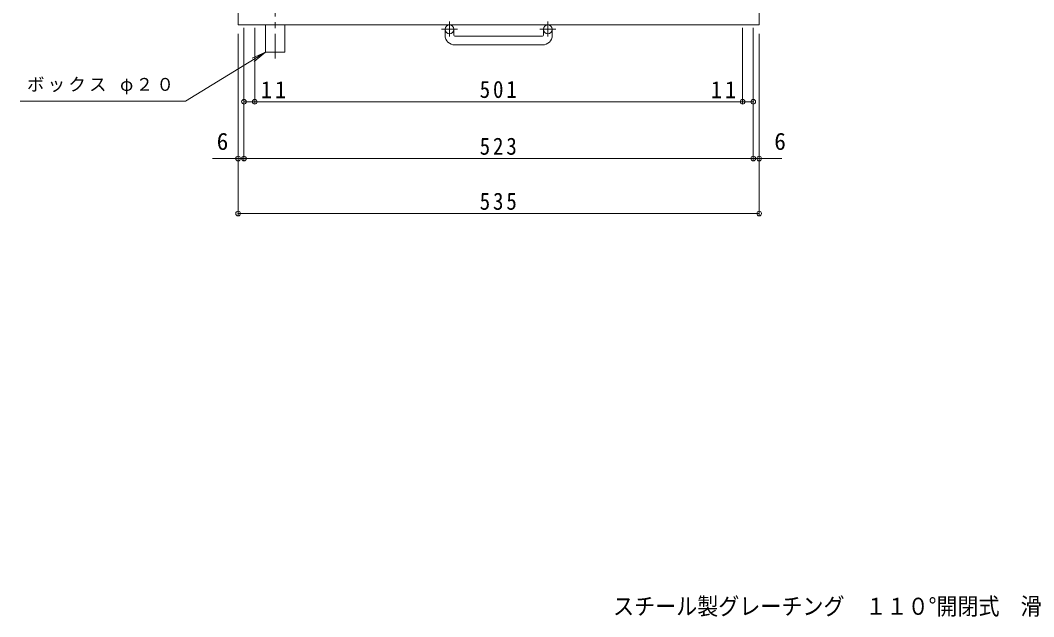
# Model space of a CAD drawing. Units: millimetres, scale not verified. Extents: x -1128 to 1035, y -823 to 795.
# Drawn here: x -1121 to -80, y -793 to -180 of the extents above; entities that cross this region are included whole.
import ezdxf
from ezdxf.enums import TextEntityAlignment as Align

# ---------------------------------------------------------------- set-up
doc = ezdxf.new("R2010")
doc.units = ezdxf.units.MM
doc.header["$LTSCALE"] = 6
doc.header["$PDMODE"] = 32
doc.header["$PDSIZE"] = 4.8
doc.linetypes.add('CHAIN1', pattern=[8, 5, -1, 1, -1])
for name, color, linetype, lineweight in [('A-1_ピット', 2, 'Continuous', 9), ('A-4_寸法', 7, 'Continuous', 9), ('A-5_仕様文', 7, 'Continuous', 9), ('A-9_ｸｯｼｮﾝ材', 4, 'Continuous', 9)]:
    doc.layers.add(name, color=color, linetype=linetype, lineweight=lineweight)
doc.layers.add('F-5_F-5ﾚｲﾔ', color=2, linetype='Continuous')
doc.styles.add('ＭＳ ゴシック', font='')
doc.styles.get('ＭＳ ゴシック').set_extended_font_data('MS Gothic')

msp = doc.modelspace()

# ---------------------------------------------------------------- linework, layer by layer
at = {"layer": 'A-1_ピット'}
for p, q in [((-897.028, 534.887), (-897.028, -185.113)), ((-362.028, 534.887), (-362.028, -185.113)), ((-362.028, -185.113), (-897.028, -185.113)), ((-684.528, -195.714), (-684.528, -189.614)), ((-675.528, -195.714), (-675.528, -189.614)), ((-674.528, -196.714), (-584.528, -196.714)), ((-583.528, -195.714), (-583.528, -189.614)), ((-574.528, -195.714), (-574.528, -189.614)), ((-584.528, -205.714), (-674.528, -205.714))]:
    msp.add_line(p, q, dxfattribs=at)
at = {"layer": 'A-1_ピット', "linetype": 'CHAIN1'}
for p, q in [((-680.028, -181.507), (-680.028, -197.104)), ((-579.028, -181.507), (-579.028, -197.104)), ((-671.865, -189.614), (-688.272, -189.614)), ((-570.865, -189.614), (-587.272, -189.614))]:
    msp.add_line(p, q, dxfattribs=at)
at = {"layer": 'A-1_ピット'}
for centre in [(-680.028, -189.614), (-579.028, -189.614)]:
    msp.add_circle(centre, 4.5, dxfattribs=at)
for centre, radius, start, end in [((-674.528, -195.714), 10, 180, 270), ((-674.528, -195.714), 1, 180, 270), ((-584.528, -195.714), 10, 270, 0), ((-584.528, -195.714), 1, 270, 0)]:
    msp.add_arc(centre, radius, start, end, dxfattribs=at)
at = {"layer": 'A-4_寸法'}
for p, q in [((-897.028, -194.113), (-897.028, -380.735)), ((-891.028, -188.113), (-891.028, -324.174)), ((-880.028, -188.113), (-880.028, -265.796)), ((-379.028, -188.113), (-379.028, -265.796)), ((-368.028, -188.113), (-368.028, -324.174)), ((-362.028, -194.113), (-362.028, -380.735)), ((-923.191, -322.374), (-891.028, -322.374)), ((-891.028, -322.374), (-368.028, -322.374)), ((-368.028, -322.374), (-338.653, -322.374)), ((-897.028, -331.374), (-897.028, -324.174)), ((-897.028, -378.935), (-362.028, -378.935))]:
    msp.add_line(p, q, dxfattribs=at)
msp.add_lwpolyline([(-891.028, -263.996), (-880.028, -263.996), (-379.028, -263.996), (-368.028, -263.996)], dxfattribs=at)
for p in [(-891.028, -263.996), (-880.028, -263.996), (-379.028, -263.996), (-368.028, -263.996), (-897.028, -322.374), (-891.028, -322.374), (-368.028, -322.374), (-362.028, -322.374), (-897.028, -378.935), (-362.028, -378.935)]:
    msp.add_point(p, dxfattribs=at)
at = {"layer": 'A-5_仕様文'}
for p, q in [((-951.104, -263.432), (-869.028, -213.113)), ((-869.028, -213.113), (-882.73, -219.217)), ((-869.028, -213.113), (-880.683, -222.555)), ((-1120.753, -263.432), (-951.104, -263.432))]:
    msp.add_line(p, q, dxfattribs=at)
at = {"layer": 'A-9_ｸｯｼｮﾝ材', "linetype": 'CHAIN1'}
msp.add_line((-859.028, -146.409), (-859.028, -219.605), dxfattribs=at)
at = {"layer": 'A-9_ｸｯｼｮﾝ材'}
msp.add_line((-849.028, -185.113), (-849.028, -213.113), dxfattribs=at)
msp.add_lwpolyline([(-869.028, -185.113), (-869.028, -213.113), (-849.028, -213.113)], dxfattribs=at)

# ---------------------------------------------------------------- texts
at = {"layer": 'A-4_寸法', "color": 2, "style": 'ＭＳ ゴシック'}
for p in [(-919.076, -318.774), (-346.544, -318.774)]:
    msp.add_text('6', height=17.6, dxfattribs=at).set_placement(p, align=Align.BOTTOM_LEFT)
at = {"layer": 'A-4_寸法', "color": 2, "char_height": 17.6, "attachment_point": 7, "style": 'ＭＳ ゴシック'}
for s, insert in [('\\T1.27;\\W0.95;11', (-873.622, -260.396)), ('\\T1.27;\\W0.9;501', (-649.028, -260.396)), ('\\T1.27;\\W0.95;11', (-411.56, -260.396)), ('\\T1.27;\\W0.9;523', (-649.028, -318.774)), ('\\T1.27;\\W0.9;535', (-649.028, -375.335))]:
    msp.add_mtext(s, dxfattribs=dict(at, insert=insert))
at = {"layer": 'A-5_仕様文', "insert": (-1113.91, -256.415), "char_height": 13.2, "attachment_point": 7, "style": 'ＭＳ ゴシック'}
msp.add_mtext('\\T1.18;ボックス\\~φ２０', dxfattribs=at)
at = {"layer": 'F-5_F-5ﾚｲﾔ', "style": 'ＭＳ ゴシック', "width": 0.9}
msp.add_text('スチール製グレーチング\u3000１１０°開閉式\u3000滑り止め模様付', height=17.6, dxfattribs=at).set_placement((-512.046, -796.524), align=Align.BOTTOM_LEFT)

doc.saveas('drawing.dxf')
